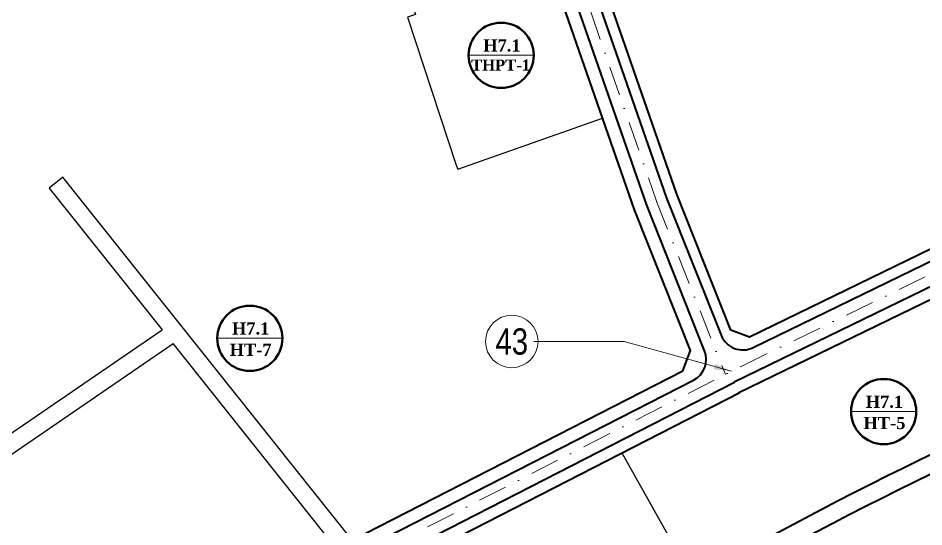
# Model space of a CAD drawing. Header units: millimetres. Extents: x 583747 to 596192, y 2304962 to 2309584.
# Drawn here: x 592153.5 to 592464.3, y 2307763 to 2307937.6 of the extents above; entities that cross this region are included whole.
import ezdxf
from ezdxf.enums import TextEntityAlignment as Align

# ---------------------------------------------------------------- set-up
doc = ezdxf.new("R2010")
doc.units = ezdxf.units.MM
doc.set_wipeout_variables(frame=1)
doc.linetypes.add('DASHDOT', pattern=[1, 0.5, -0.25, 0, -0.25])
for name, color, linetype, lineweight in [('00_bo_sdd', 7, 'Continuous', 30), ('00_tim_duong', 1, 'DASHDOT', 13), ('DUONG', 5, 'Continuous', 80), ('HE', 7, 'Continuous', 40), ('TOADO', 7, 'Continuous', 13), ('TREE1', 93, 'Continuous', 13), ('vong tron', 7, 'Continuous', 13)]:
    doc.layers.add(name, color=color, linetype=linetype, lineweight=lineweight)
doc.styles.add('STYLE3', font='', dxfattribs={"height": 10})
doc.styles.add('TXT', font='', dxfattribs={"height": 1})
doc.styles.add('vnarialh', font='')
doc.styles.get('STYLE3').set_extended_font_data('.VnArialH', bold=True)
doc.styles.get('TXT').set_extended_font_data('.VnTime')
doc.styles.get('vnarialh').set_extended_font_data('.VnArialH')
doc.dimstyles.new('11', dxfattribs={"dimtxt": 7.5, "dimasz": 7.5, "dimexe": 5, "dimexo": 10, "dimgap": 3, "dimtad": 1, "dimzin": 9, "dimdsep": 46, "dimtxsty": 'STYLE3', "dimcen": 0.05, "dimclrd": 7, "dimclre": 7, "dimclrt": 7, "dimaunit": 1, "dimadec": 4, "dimazin": 0, "dimtfac": 1, "dimtofl": 0, "dimtmove": 1, "dimatfit": 3, "dimfxl": 1, "dimtolj": 1, "dimtzin": 9, "dimarcsym": 0})

# ---------------------------------------------------------------- blocks, each defined once
blk = doc.blocks.new('www')
at = {"layer": '00_bo_sdd'}
blk.add_line((19048.124, 14910.032), (19072.608, 14866.575), dxfattribs=at)
blk.add_lwpolyline([(19268.437, 15094.843), (19237.417, 15177.914, 0.4113002), (19211.871, 15189.723), (19160.282, 15171.042, 0.0820126), (19158.009, 15169.767, 0.0672405), (19156.53, 15168.217), (19153.898, 15164.587, -0.1473481), (19150.226, 15161.792), (19031.173, 15117.236), (19028.132, 15110.761), (19067.059, 14998.771), (19085.599, 14952.18), (19091.944, 14949.721), (19287.709, 15044.942), (19295.289, 15050.527), (19296.323, 15057.499)], format="xyb", close=True, dxfattribs=at)
blk.add_lwpolyline([(19015.401, 15100.178), (18969.751, 15084.408), (18973.503, 15072.021), (18977.365, 15060.464), (18974.675, 15059.58), (18991.361, 15008.823), (18991.869, 15007.365), (19041.568, 15024.897)], close=True, dxfattribs=at)
for points in [[(18955.789, 14879.932), (18856.343, 15004.647), (18851.652, 15000.906), (18890.445, 14952.256)], [(18735.257, 14845.97), (18890.445, 14952.256)], [(18741.578, 14843.027), (18894.195, 14947.553)], [(18950.505, 14876.936), (18894.195, 14947.553)]]:
    blk.add_lwpolyline(points, dxfattribs=at)
at = {"layer": '00_tim_duong', "ltscale": 20}
blk.add_lwpolyline([(18963.58, 14875.45), (19089.109, 14939.724), (19291.736, 15038.283), (19352.645, 15083.163), (19420.749, 15147.196), (19445.247, 15182.23), (19455.312, 15219.233)], dxfattribs=at)
blk.add_lwpolyline([(18963.58, 14875.45), (19089.109, 14939.724), (19291.736, 15038.283), (19352.645, 15083.163), (19420.749, 15147.196), (19445.247, 15182.23), (19455.312, 15219.233)], dxfattribs=at)
blk.add_lwpolyline([(19017.693, 15118.33), (19060.069, 14996.419, 0.0110344), (19060.192, 14996.088), (19083.716, 14936.963)], format="xyb", dxfattribs=at)
at = {"layer": 'DUONG', "lineweight": 40}
for p, q in [((19086.761, 14934.412), (19293.685, 15035.06)), ((19086.761, 14934.412), (19293.685, 15035.06)), ((18965.44, 14872.189), (19086.792, 14934.325)), ((18965.44, 14872.189), (19086.792, 14934.325))]:
    blk.add_line(p, q, dxfattribs=at)
for points in [[(19148.328, 15164.285), (19029.31, 15119.742, 0.4073238), (19024.557, 15109.623), (19063.544, 14997.462), (19082.271, 14950.4, 0.4360548), (19093.204, 14946.164), (19289.658, 15041.72), (19297.492, 15047.492, 0.4160821), (19299.156, 15058.719), (19271.097, 15096.294)], [(18962.099, 14878.342), (19072.791, 14935.02, 0.3867678), (19076.578, 14945.098), (19056.71, 14995.043), (19012.96, 15120.907, 0.4154213), (19002.745, 15125.826), (18653.485, 15002.809, 0.4239453), (18647.49, 14989.744), (18678.788, 14909.472, 0.1712605), (18682.914, 14904.681), (18687.455, 14902.078, -0.1712605), (18687.673, 14901.826), (18703.119, 14862.209, 0.1455912), (18706.445, 14857.932, 0.2519018), (18883.6, 14835.277), (18904.29, 14845.56)]]:
    blk.add_lwpolyline(points, format="xyb", dxfattribs=at)
at = {"layer": 'HE'}
for p, q in [((19088.129, 14930.629), (19184.282, 14977.398)), ((18967.263, 14868.628), (19088.615, 14930.764))]:
    blk.add_line(p, q, dxfattribs=at)
for points in [[(19237.417, 15177.914), (19268.437, 15094.843), (19296.323, 15057.499), (19295.289, 15050.527), (19287.709, 15044.942), (19091.944, 14949.721), (19085.599, 14952.18), (19067.059, 14998.771), (19028.132, 15110.761), (19031.173, 15117.236), (19150.226, 15161.792)], [(19088.164, 14930.533), (19088.129, 14930.629)]]:
    blk.add_lwpolyline(points, dxfattribs=at)
blk.add_lwpolyline([(18960.048, 14882.348), (19069.124, 14938.198), (19071.726, 14945.122), (19052.492, 14993.472), (19009.033, 15118.499), (19002.675, 15121.561), (18654.152, 14998.803), (18651.252, 14992.483), (18682.981, 14911.107, 0.1712605), (18685.152, 14908.585), (18689.694, 14905.982, -0.1712605), (18691.865, 14903.46), (18707.312, 14863.843, 0.1455912), (18709.062, 14861.592, 0.2515948), (18881.79, 14839.402), (18902.287, 14849.59)], format="xyb", dxfattribs=at)
for radius, start, end in [(1377.564, 113.03385, 129.911384), (1371.564, 113.002432, 129.767856)]:
    blk.add_arc((19753.073, 13668.806), radius, start, end, dxfattribs=at)
at = {"layer": 'TOADO', "color": 1}
blk.add_circle((19010.412, 14948.268), 9, dxfattribs=at)
at = {"layer": 'TOADO', "color": 1, "style": 'vnarialh', "width": 0.8}
blk.add_text('43', height=9, dxfattribs=at).set_placement((19010.412, 14948.268), align=Align.MIDDLE_CENTER)
at = {"layer": 'TOADO', "color": 1}
blk.add_leader([(19085.801, 14938.03), (19048.956, 14948.268), (19017.956, 14948.268)], dimstyle='11', override={"dimasz": 6, "dimgap": 3, "dimtad": 0}, dxfattribs=at)
at = {"linetype": 'Continuous', "lineweight": 9}
for points in [[(19008.491, 15058.678), (19011.412, 15057.89), (19015.001, 15055.646), (19017.872, 15051.824), (19018.866, 15048.834), (19019.094, 15046.472), (19018.672, 15043.273), (19017.205, 15039.914), (19015.18, 15037.463), (19012.293, 15035.454), (19009.764, 15034.516), (19006.768, 15034.146), (19006.768, 15034.146), (19003.602, 15034.56), (19001.743, 15035.217), (18999.792, 15036.311), (18997.994, 15037.815), (18996.489, 15039.67), (18995.559, 15041.344), (18995.559, 15041.344), (18994.623, 15044.366), (18994.442, 15046.472), (18994.696, 15048.964), (18995.335, 15051.079), (18997.433, 15054.521), (18998.82, 15055.894), (19002.204, 15057.923), (19004.543, 15058.596), (19006.768, 15058.799)], [(18922.255, 14961.562), (18925.175, 14960.774), (18928.764, 14958.53), (18931.635, 14954.708), (18932.63, 14951.718), (18932.858, 14949.356), (18932.436, 14946.157), (18930.968, 14942.798), (18928.944, 14940.346), (18926.057, 14938.338), (18923.528, 14937.4), (18920.532, 14937.03), (18920.532, 14937.03), (18917.365, 14937.444), (18915.506, 14938.101), (18913.555, 14939.194), (18911.757, 14940.699), (18910.252, 14942.554), (18909.323, 14944.228), (18909.323, 14944.228), (18908.387, 14947.25), (18908.205, 14949.356), (18908.46, 14951.847), (18909.099, 14953.963), (18911.196, 14957.405), (18912.583, 14958.778), (18915.968, 14960.807), (18918.306, 14961.48), (18920.532, 14961.683)], [(19139.755, 14936.417), (19142.675, 14935.629), (19146.264, 14933.385), (19149.135, 14929.563), (19150.13, 14926.573), (19150.358, 14924.211), (19149.936, 14921.012), (19148.468, 14917.653), (19146.444, 14915.202), (19143.557, 14913.193), (19141.028, 14912.255), (19138.032, 14911.885), (19138.032, 14911.885), (19134.865, 14912.299), (19133.006, 14912.956), (19131.055, 14914.05), (19129.257, 14915.554), (19127.752, 14917.409), (19126.823, 14919.083), (19126.823, 14919.083), (19125.887, 14922.105), (19125.705, 14924.211), (19125.96, 14926.703), (19126.599, 14928.818), (19128.696, 14932.26), (19130.083, 14933.633), (19133.468, 14935.662), (19135.806, 14936.335), (19138.032, 14936.538)]]:
    blk.add_wipeout(points, dxfattribs=at).dxf.layer = 'vong tron'
at = {"layer": 'vong tron'}
for p, q in [((18995.584, 15046.466), (19017.88, 15046.466)), ((18909.347, 14949.35), (18931.643, 14949.35)), ((19126.847, 14924.205), (19149.143, 14924.205))]:
    blk.add_line(p, q, dxfattribs=at)
at = {"layer": 'vong tron', "lineweight": 50}
for centre in [(19006.768, 15046.469), (18920.532, 14949.353), (19138.032, 14924.208)]:
    blk.add_circle(centre, 11.184, dxfattribs=at)
at = {"layer": 'vong tron', "attachment_point": 5, "style": 'TXT'}
for s, insert, char_height in [('{\\f.VnTimeH|b1|i0|c0|p34;H7.1}', (19007.034, 15049.799), 4.18038), ('{\\f.VnTimeH|b1|i0|c0|p34;thpt-1}', (19006.58, 15043.136), 3.76234), ('{\\f.VnTimeH|b1|i0|c0|p34;H7.1}', (18920.797, 14952.683), 4.18038), ('{\\f.VnTimeH|b1|i0|c0|p34;ht-7}', (18920.797, 14945.414), 4.18038), ('{\\f.VnTimeH|b1|i0|c0|p34;H7.1}', (19138.297, 14927.538), 4.18038), ('{\\f.VnTimeH|b1|i0|c0|p34;ht-5}', (19138.297, 14920.269), 4.18038)]:
    blk.add_mtext(s, dxfattribs=dict(at, insert=insert, char_height=char_height))

msp = doc.modelspace()

# ---------------------------------------------------------------- block references
at = {"layer": 'TREE1'}
msp.add_blockref('www', (573312.5, 2292878.35), dxfattribs=at)

doc.saveas('drawing.dxf')
